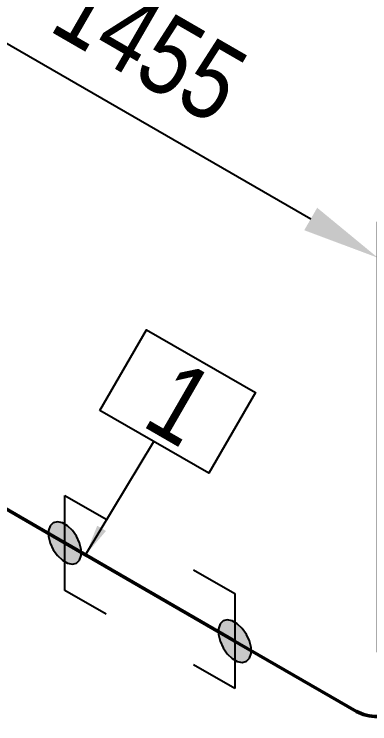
# Model space of a CAD drawing. Header units: millimetres. Extents: x 0 to 594, y 0 to 420.
# Drawn here: x 139.73 to 151.19, y 243.63 to 266.47 of the extents above; entities that cross this region are included whole.
import ezdxf
from ezdxf import colors
from ezdxf.entities.mleader import LeaderData, LeaderLine
from ezdxf.enums import TextEntityAlignment as Align
from ezdxf.math import Vec2, Vec3

# ---------------------------------------------------------------- set-up
doc = ezdxf.new("R2010")
doc.units = ezdxf.units.MM
doc.header["$LTSCALE"] = 0.25
for name, color, linetype in [('용접', 1, 'Continuous'), ('주석', 7, 'Continuous'), ('치수', 1, 'Continuous')]:
    doc.layers.add(name, color=color, linetype=linetype)
doc.layers.add('파이프 작은 보어', color=30, linetype='Continuous', lineweight=50)
doc.styles.add('AdskIsoAnnotation', font='arial.ttf', dxfattribs={"width": 0.8, "height": 1})
doc.styles.add('AdskIsoMetric', font='arial.ttf', dxfattribs={"width": 0.8, "height": 2.5})
doc.styles.add('AdskIsoMetric-30', font='arial.ttf', dxfattribs={"width": 0.8, "height": 2.5})
doc.styles.get("Standard").update_dxf_attribs({"font": 'arial.ttf'})
doc.dimstyles.new('AdskIsoMetric', dxfattribs={"dimtxt": 2.5, "dimasz": 2.5, "dimexe": 1, "dimexo": 2, "dimgap": 0.8, "dimtad": 1, "dimdec": 0, "dimrnd": 1, "dimzin": 0, "dimdsep": 46, "dimtxsty": 'AdskIsoMetric', "dimcen": 0, "dimclrt": 7, "dimadec": 0, "dimazin": 0, "dimtfac": 1, "dimtdec": 0, "dimtmove": 1, "dimatfit": 3, "dimfxl": 0, "dimfrac": 2, "dimtolj": 1, "dimtzin": 0, "dimarcsym": 0})

# ---------------------------------------------------------------- blocks, each defined once
blk = doc.blocks.new('*D77')
at = {"layer": 'Defpoints', "color": 0}
for p in [(151.4501002105431, 258.6252047285918), (136.7554264673876, 252.1091785681311), (151.4501002160446, 243.6252047285919)]:
    blk.add_point(p, dxfattribs=at)
at = {"layer": '치수', "color": 0, "lineweight": -2}
for p, q in [((136.7554264665406, 254.418579645045), (136.7554264614626, 268.2638791065878)), ((138.9204899716599, 265.8591785686725), (149.2850367007693, 259.8752047280501)), ((151.4501002151976, 245.9346058055058), (151.4501002101196, 259.7799052670488))]:
    blk.add_line(p, q, dxfattribs=at)
at = {"layer": '치수', "color": 0}
for points in [[(139.128823304903, 266.2200224869682), (138.7121566384169, 265.4983346503769), (136.7554264618861, 267.1091785681309)], [(149.4933700340124, 260.2360486463458), (149.0767033675262, 259.5143608097545), (151.4501002105431, 258.6252047285918)]]:
    blk.add_solid(points, dxfattribs=at)
at = {"layer": '치수', "color": 7, "insert": (144.1027633352548, 265.4840889164382), "char_height": 2.5, "attachment_point": 5, "rotation": 330.0000000143343, "style": 'AdskIsoMetric-30'}
blk.add_mtext('\\A1;1455', dxfattribs=at)
blk = doc.blocks.new('엘보우-13-Iso2DSkew90')
at = {"color": 0, "linetype": 'ByBlock', "lineweight": -2, "extrusion": (2.795906281161222e-10, -0.8164965809238125, -0.5773502691951603)}
for p, q in [((-5.303300858899107, -3.061862179718988), (-0.6910932220555142, -0.3990028579504679)), ((0.6910932220513955, -0.3990028576373138), (5.303300858867492, -3.061862177315914))]:
    blk.add_line(p, q, dxfattribs=at)
at = {"linetype": 'ByBlock', "extrusion": (1.074479913944658e-16, 3.679311459257763e-26, -1)}
blk.add_ellipse((-4.11867762117879e-12, -0.7980057155830258), major_axis=(-0.9773534074892043, -3.34672396872886e-10), ratio=0.5773502691951603, start_param=0.7853981635951486, end_param=2.356194490396004, dxfattribs=at)
blk = doc.blocks.new('엘보우-14-Iso2DSkew90')
at = {"color": 0, "linetype": 'ByBlock', "lineweight": -2, "extrusion": (0, 0.816496580927726, 0.5773502691896257)}
for p, q in [((-5.303300859405268, 3.06186217700244), (-0.6910932217713002, 0.399002856364322)), ((0.6910932216374057, 0.3990028577817867), (5.303300858377783, 3.06186217893582))]:
    blk.add_line(p, q, dxfattribs=at)
at = {"linetype": 'ByBlock'}
blk.add_ellipse((-1.338942845485747e-10, 0.7980057150179372), major_axis=(-0.9773534069970158, -5.831149930362714e-14), ratio=0.5773502691896257, start_param=0.7853981634927174, end_param=2.356194490290473, dxfattribs=at)
blk = doc.blocks.new('SocketWeld-2-IsoRight')
blk.add_hatch(color=256).paths.add_polyline_path([(0.005530793552061859, -0.04351541280202063), (0.005745491398917847, -0.04355881726115246), (0.00596018924577383, -0.04360222172028429), (0.006174887092629817, -0.04364562617941611), (0.006389584939485802, -0.04368903063854794), (0.00660428278634179, -0.04373243509767978), (0.006818980633197771, -0.04377583955681161), (0.007033678480053755, -0.04381924401594343), (0.007248376326909743, -0.04386264847507525), (0.007463074173765729, -0.04390605293420709), (0.007677772020621716, -0.04394945739333891), (0.007892469867477702, -0.04399286185247075), (0.008107167714333686, -0.04403626631160257), (0.008321865561189672, -0.0440796707707344), (0.008536563408045655, -0.04412307522986623), (0.008751261254901643, -0.04416647968899806), (0.008965959101757627, -0.04420988414812989), (0.009180656948613617, -0.04425328860726171), (0.0093953547954696, -0.04429669306639354), (0.009610052642325584, -0.04434009752552537), (0.009824750489181572, -0.0443835019846572), (0.01003944833603756, -0.04442690644378903), (0.01025414618289354, -0.04447031090292086), (0.01046884402974953, -0.04451371536205269), (0.01068354187660552, -0.04455711982118452), (0.0108982397234615, -0.04460052428031634), (0.01111293757031749, -0.04464392873944817), (0.01132763541717347, -0.04468733319858), (0.01154233326402946, -0.04473073765771183), (0.01175703111088544, -0.04477414211684366), (0.01197172895774143, -0.04481754657597549), (0.01218642680459742, -0.04486095103510732), (0.0124011246514534, -0.04490435549423915), (0.01261582249830939, -0.04494775995337097), (0.01283052034516537, -0.0449911644125028), (0.01304521819202136, -0.04503456887163462), (0.01325991603887734, -0.04507797333076646), (0.01347461388573333, -0.04512137778989828), (0.01368931173258932, -0.04516478224903011), (0.0139040095794453, -0.04520818670816194), (0.01411870742630129, -0.04525159116729377), (0.01433340527315727, -0.0452949956264256), (0.01454810312001326, -0.04533840008555742), (0.01476280096686924, -0.04538180454468926), (0.01497749881372523, -0.04542520900382109), (0.01519219666058122, -0.04546861346295292), (0.0154068945074372, -0.04551201792208474), (0.01562159235429319, -0.04555542238121657), (0.01583629020114917, -0.0455988268403484), (0.01605098804800516, -0.04564223129948023), (0.01605098804800515, -0.04564223129948022), (0.01623362094498463, -0.04559445658294434), (0.01641625384196412, -0.04554668186640846), (0.01659888673894361, -0.04549890714987258), (0.01678151963592309, -0.04545113243333669), (0.01696415253290259, -0.0454033577168008), (0.01714678542988207, -0.04535558300026492), (0.01732941832686155, -0.04530780828372904), (0.01751205122384104, -0.04526003356719316), (0.01769468412082053, -0.04521225885065727), (0.01787731701780002, -0.04516448413412139), (0.0180599499147795, -0.0451167094175855), (0.01824258281175899, -0.04506893470104963), (0.01842521570873848, -0.04502115998451374), (0.01860784860571796, -0.04497338526797785), (0.01879048150269745, -0.04492561055144197), (0.01897311439967694, -0.04487783583490609), (0.01915574729665642, -0.04483006111837021), (0.01933838019363591, -0.04478228640183432), (0.0195210130906154, -0.04473451168529844), (0.01970364598759488, -0.04468673696876255), (0.01988627888457437, -0.04463896225222667), (0.02006891178155386, -0.04459118753569079), (0.02025154467853335, -0.04454341281915491), (0.02043417757551283, -0.04449563810261903), (0.02061681047249232, -0.04444786338608314), (0.0207994433694718, -0.04440008866954726), (0.02098207626645129, -0.04435231395301137), (0.02116470916343078, -0.0443045392364755), (0.02134734206041027, -0.04425676451993961), (0.02152997495738975, -0.04420898980340372), (0.02171260785436924, -0.04416121508686784), (0.02189524075134873, -0.04411344037033195), (0.02207787364832822, -0.04406566565379607), (0.0222605065453077, -0.04401789093726019), (0.02244313944228719, -0.0439701162207243), (0.02262577233926667, -0.04392234150418842), (0.02280840523624616, -0.04387456678765254), (0.02299103813322565, -0.04382679207111665), (0.02317367103020513, -0.04377901735458077), (0.02335630392718462, -0.04373124263804488), (0.02353893682416411, -0.043683467921509), (0.0237215697211436, -0.04363569320497312), (0.02390420261812308, -0.04358791848843723), (0.02408683551510257, -0.04354014377190135), (0.02426946841208205, -0.04349236905536547), (0.02445210130906154, -0.04344459433882959), (0.02463473420604103, -0.0433968196222937), (0.02481736710302052, -0.04334904490575781), (0.025, -0.04330127018922193), (0.025, -0.04330127018922194), (0.02513269056666842, -0.0431669928191389), (0.02526538113333683, -0.04303271544905586), (0.02539807170000525, -0.04289843807897282), (0.02553076226667367, -0.04276416070888978), (0.02566345283334209, -0.04262988333880674), (0.02579614340001051, -0.0424956059687237), (0.02592883396667893, -0.04236132859864065), (0.02606152453334735, -0.04222705122855762), (0.02619421510001577, -0.04209277385847458), (0.02632690566668418, -0.04195849648839154), (0.02645959623335261, -0.0418242191183085), (0.02659228680002102, -0.04168994174822546), (0.02672497736668945, -0.04155566437814243), (0.02685766793335786, -0.04142138700805938), (0.02699035850002628, -0.04128710963797634), (0.0271230490666947, -0.0411528322678933), (0.02725573963336312, -0.04101855489781026), (0.02738843020003153, -0.04088427752772722), (0.02752112076669996, -0.04075000015764418), (0.02765381133336837, -0.04061572278756114), (0.0277865019000368, -0.0404814454174781), (0.02791919246670522, -0.04034716804739506), (0.02805188303337363, -0.04021289067731202), (0.02818457360004205, -0.04007861330722898), (0.02831726416671047, -0.03994433593714594), (0.02844995473337888, -0.03981005856706289), (0.02858264530004731, -0.03967578119697986), (0.02871533586671573, -0.03954150382689682), (0.02884802643338415, -0.03940722645681378), (0.02898071700005257, -0.03927294908673074), (0.02911340756672098, -0.0391386717166477), (0.02924609813338941, -0.03900439434656466), (0.02937878870005782, -0.03887011697648161), (0.02951147926672625, -0.03873583960639858), (0.02964416983339466, -0.03860156223631554), (0.02977686040006308, -0.0384672848662325), (0.0299095509667315, -0.03833300749614946), (0.03004224153339992, -0.03819873012606642), (0.03017493210006834, -0.03806445275598338), (0.03030762266673676, -0.03793017538590034), (0.03044031323340518, -0.03779589801581729), (0.03057300380007359, -0.03766162064573426), (0.03070569436674201, -0.03752734327565121), (0.03083838493341043, -0.03739306590556817), (0.03097107550007885, -0.03725878853548514), (0.03110376606674727, -0.0371245111654021), (0.03123645663341569, -0.03699023379531906), (0.03136914720008411, -0.03685595642523602), (0.03150183776675253, -0.03672167905515298), (0.03150183776675253, -0.03672167905515298), (0.03157159732593483, -0.03651404303607196), (0.03164135688511713, -0.03630640701699095), (0.03171111644429945, -0.03609877099790993), (0.03178087600348175, -0.03589113497882891), (0.03185063556266406, -0.03568349895974789), (0.03192039512184636, -0.03547586294066687), (0.03199015468102867, -0.03526822692158586), (0.03205991424021097, -0.03506059090250483), (0.03212967379939328, -0.03485295488342381), (0.03219943335857559, -0.0346453188643428), (0.0322691929177579, -0.03443768284526178), (0.0323389524769402, -0.03423004682618076), (0.0324087120361225, -0.03402241080709974), (0.03247847159530481, -0.03381477478801872), (0.03254823115448712, -0.0336071387689377), (0.03261799071366942, -0.03339950274985668), (0.03268775027285173, -0.03319186673077566), (0.03275750983203404, -0.03298423071169465), (0.03282726939121634, -0.03277659469261363), (0.03289702895039864, -0.03256895867353261), (0.03296678850958095, -0.03236132265445159), (0.03303654806876326, -0.03215368663537057), (0.03310630762794557, -0.03194605061628955), (0.03317606718712787, -0.03173841459720853), (0.03324582674631017, -0.03153077857812751), (0.03331558630549249, -0.03132314255904649), (0.03338534586467479, -0.03111550653996548), (0.03345510542385709, -0.03090787052088445), (0.0335248649830394, -0.03070023450180344), (0.03359462454222171, -0.03049259848272242), (0.03366438410140402, -0.0302849624636414), (0.03373414366058632, -0.03007732644456038), (0.03380390321976863, -0.02986969042547936), (0.03387366277895093, -0.02966205440639834), (0.03394342233813324, -0.02945441838731732), (0.03401318189731554, -0.0292467823682363), (0.03408294145649785, -0.02903914634915529), (0.03415270101568016, -0.02883151033007427), (0.03422246057486246, -0.02862387431099325), (0.03429222013404477, -0.02841623829191223), (0.03436197969322707, -0.02820860227283121), (0.03443173925240938, -0.02800096625375019), (0.03450149881159169, -0.02779333023466917), (0.03457125837077399, -0.02758569421558815), (0.0346410179299563, -0.02737805819650713), (0.0347107774891386, -0.02717042217742612), (0.03478053704832091, -0.0269627861583451), (0.03485029660750322, -0.02675515013926407), (0.03492005616668552, -0.02654751412018306), (0.03492005616668552, -0.02654751412018306), (0.03492005616668552, -0.02628684431233693), (0.03492005616668552, -0.02602617450449079), (0.03492005616668552, -0.02576550469664466), (0.03492005616668552, -0.02550483488879852), (0.03492005616668552, -0.02524416508095239), (0.03492005616668552, -0.02498349527310625), (0.03492005616668552, -0.02472282546526012), (0.03492005616668552, -0.02446215565741398), (0.03492005616668552, -0.02420148584956784), (0.03492005616668552, -0.02394081604172171), (0.03492005616668552, -0.02368014623387557), (0.03492005616668552, -0.02341947642602944), (0.03492005616668552, -0.02315880661818331), (0.03492005616668552, -0.02289813681033717), (0.03492005616668552, -0.02263746700249103), (0.03492005616668552, -0.02237679719464489), (0.03492005616668552, -0.02211612738679876), (0.03492005616668552, -0.02185545757895262), (0.03492005616668552, -0.02159478777110649), (0.03492005616668552, -0.02133411796326036), (0.03492005616668552, -0.02107344815541422), (0.03492005616668552, -0.02081277834756808), (0.03492005616668552, -0.02055210853972194), (0.03492005616668552, -0.02029143873187581), (0.03492005616668552, -0.02003076892402968), (0.03492005616668552, -0.01977009911618354), (0.03492005616668552, -0.01950942930833741), (0.03492005616668552, -0.01924875950049127), (0.03492005616668552, -0.01898808969264513), (0.03492005616668552, -0.01872741988479899), (0.03492005616668552, -0.01846675007695286), (0.03492005616668552, -0.01820608026910672), (0.03492005616668552, -0.01794541046126059), (0.03492005616668552, -0.01768474065341445), (0.03492005616668552, -0.01742407084556832), (0.03492005616668552, -0.01716340103772218), (0.03492005616668552, -0.01690273122987604), (0.03492005616668552, -0.01664206142202991), (0.03492005616668552, -0.01638139161418378), (0.03492005616668552, -0.01612072180633764), (0.03492005616668552, -0.0158600519984915), (0.03492005616668552, -0.01559938219064537), (0.03492005616668552, -0.01533871238279923), (0.03492005616668552, -0.01507804257495309), (0.03492005616668552, -0.01481737276710696), (0.03492005616668552, -0.01455670295926082), (0.03492005616668552, -0.01429603315141469), (0.03492005616668552, -0.01403536334356855), (0.03492005616668552, -0.01377469353572242), (0.03492005616668552, -0.01377469353572242), (0.03485029660750322, -0.0134865061160965), (0.03478053704832091, -0.01319831869647057), (0.0347107774891386, -0.01291013127684464), (0.0346410179299563, -0.01262194385721872), (0.03457125837077399, -0.01233375643759279), (0.03450149881159169, -0.01204556901796687), (0.03443173925240937, -0.01175738159834093), (0.03436197969322707, -0.01146919417871501), (0.03429222013404477, -0.01118100675908908), (0.03422246057486246, -0.01089281933946316), (0.03415270101568016, -0.01060463191983723), (0.03408294145649785, -0.0103164445002113), (0.03401318189731554, -0.01002825708058538), (0.03394342233813324, -0.009740069660959451), (0.03387366277895093, -0.009451882241333524), (0.03380390321976862, -0.009163694821707596), (0.03373414366058632, -0.008875507402081671), (0.03366438410140402, -0.008587319982455745), (0.03359462454222171, -0.008299132562829818), (0.0335248649830394, -0.008010945143203892), (0.03345510542385709, -0.007722757723577962), (0.03338534586467479, -0.007434570303952035), (0.03331558630549249, -0.00714638288432611), (0.03324582674631018, -0.006858195464700183), (0.03317606718712787, -0.006570008045074256), (0.03310630762794557, -0.006281820625448328), (0.03303654806876326, -0.0059936332058224), (0.03296678850958096, -0.005705445786196476), (0.03289702895039865, -0.005417258366570546), (0.03282726939121634, -0.005129070946944619), (0.03275750983203404, -0.004840883527318695), (0.03268775027285173, -0.004552696107692765), (0.03261799071366943, -0.004264508688066842), (0.03254823115448711, -0.00397632126844091), (0.03247847159530481, -0.003688133848814985), (0.03240871203612251, -0.003399946429189058), (0.0323389524769402, -0.00311175900956313), (0.03226919291775789, -0.002823571589937205), (0.03219943335857559, -0.002535384170311275), (0.03212967379939329, -0.002247196750685352), (0.03205991424021098, -0.001959009331059423), (0.03199015468102867, -0.001670821911433495), (0.03192039512184637, -0.001382634491807569), (0.03185063556266406, -0.001094447072181644), (0.03178087600348176, -0.0008062596525557162), (0.03171111644429944, -0.0005180722329297869), (0.03164135688511714, -0.0002298848133038615), (0.03157159732593484, 5.830260632206492e-05), (0.03150183776675253, 0.0003464900259479903), (0.03150183776675253, 0.0003464900259479811), (0.03136914720008412, 0.0006339852648008894), (0.03123645663341569, 0.0009214805036538047), (0.03110376606674728, 0.001208975742506715), (0.03097107550007886, 0.001496470981359625), (0.03083838493341044, 0.001783966220212538), (0.03070569436674202, 0.002071461459065449), (0.0305730038000736, 0.002358956697918357), (0.03044031323340518, 0.002646451936771273), (0.03030762266673676, 0.002933947175624184), (0.03017493210006834, 0.003221442414477093), (0.03004224153339992, 0.003508937653330008), (0.02990955096673151, 0.003796432892182916), (0.02977686040006309, 0.004083928131035827), (0.02964416983339467, 0.00437142336988874), (0.02951147926672625, 0.004658918608741651), (0.02937878870005783, 0.004946413847594562), (0.02924609813338941, 0.005233909086447475), (0.02911340756672099, 0.005521404325300384), (0.02898071700005257, 0.005808899564153299), (0.02884802643338415, 0.006096394803006208), (0.02871533586671574, 0.006383890041859122), (0.02858264530004731, 0.006671385280712034), (0.0284499547333789, 0.006958880519564943), (0.02831726416671048, 0.007246375758417855), (0.02818457360004206, 0.007533870997270768), (0.02805188303337364, 0.00782136623612368), (0.02791919246670522, 0.008108861474976591), (0.0277865019000368, 0.008396356713829505), (0.02765381133336838, 0.008683851952682413), (0.02752112076669996, 0.008971347191535325), (0.02738843020003155, 0.009258842430388237), (0.02725573963336312, 0.00954633766924115), (0.02712304906669471, 0.009833832908094059), (0.02699035850002629, 0.01012132814694697), (0.02685766793335786, 0.01040882338579989), (0.02672497736668945, 0.01069631862465279), (0.02659228680002104, 0.01098381386350571), (0.02645959623335261, 0.01127130910235862), (0.02632690566668419, 0.01155880434121153), (0.02619421510001578, 0.01184629958006444), (0.02606152453334735, 0.01213379481891735), (0.02592883396667894, 0.01242129005777027), (0.02579614340001051, 0.01270878529662318), (0.0256634528333421, 0.01299628053547609), (0.02553076226667368, 0.013283775774329), (0.02539807170000526, 0.01357127101318192), (0.02526538113333684, 0.01385876625203482), (0.02513269056666842, 0.01414626149088774), (0.025, 0.01443375672974064), (0.02500000000000001, 0.01443375672974063), (0.02481736710302052, 0.01469241775074449), (0.02463473420604104, 0.01495107877174835), (0.02445210130906155, 0.01520973979275221), (0.02426946841208206, 0.01546840081375607), (0.02408683551510258, 0.01572706183475993), (0.02390420261812309, 0.01598572285576379), (0.02372156972114361, 0.01624438387676764), (0.02353893682416412, 0.0165030448977715), (0.02335630392718463, 0.01676170591877536), (0.02317367103020515, 0.01702036693977922), (0.02299103813322566, 0.01727902796078308), (0.02280840523624617, 0.01753768898178694), (0.02262577233926669, 0.0177963500027908), (0.0224431394422872, 0.01805501102379466), (0.02226050654530771, 0.01831367204479852), (0.02207787364832823, 0.01857233306580238), (0.02189524075134874, 0.01883099408680624), (0.02171260785436925, 0.01908965510781009), (0.02152997495738977, 0.01934831612881396), (0.02134734206041028, 0.01960697714981782), (0.02116470916343079, 0.01986563817082167), (0.0209820762664513, 0.02012429919182553), (0.02079944336947182, 0.02038296021282939), (0.02061681047249233, 0.02064162123383326), (0.02043417757551284, 0.02090028225483711), (0.02025154467853336, 0.02115894327584097), (0.02006891178155387, 0.02141760429684483), (0.01988627888457439, 0.02167626531784869), (0.0197036459875949, 0.02193492633885255), (0.01952101309061541, 0.02219358735985641), (0.01933838019363592, 0.02245224838086026), (0.01915574729665644, 0.02271090940186413), (0.01897311439967695, 0.02296957042286799), (0.01879048150269746, 0.02322823144387185), (0.01860784860571798, 0.0234868924648757), (0.01842521570873849, 0.02374555348587956), (0.018242582811759, 0.02400421450688343), (0.01805994991477952, 0.02426287552788728), (0.01787731701780003, 0.02452153654889115), (0.01769468412082054, 0.024780197569895), (0.01751205122384106, 0.02503885859089886), (0.01732941832686157, 0.02529751961190272), (0.01714678542988208, 0.02555618063290658), (0.0169641525329026, 0.02581484165391044), (0.01678151963592311, 0.0260735026749143), (0.01659888673894362, 0.02633216369591816), (0.01641625384196414, 0.02659082471692201), (0.01623362094498465, 0.02684948573792588), (0.01605098804800516, 0.02710814675892973), (0.01605098804800517, 0.02710814675892973), (0.01583629020114918, 0.02731265401915137), (0.0156215923542932, 0.02751716127937302), (0.01540689450743721, 0.02772166853959467), (0.01519219666058122, 0.02792617579981631), (0.01497749881372524, 0.02813068306003795), (0.01476280096686925, 0.02833519032025959), (0.01454810312001327, 0.02853969758048124), (0.01433340527315728, 0.02874420484070288), (0.0141187074263013, 0.02894871210092453), (0.01390400957944531, 0.02915321936114617), (0.01368931173258933, 0.02935772662136781), (0.01347461388573334, 0.02956223388158946), (0.01325991603887735, 0.0297667411418111), (0.01304521819202136, 0.02997124840203275), (0.01283052034516538, 0.03017575566225439), (0.01261582249830939, 0.03038026292247604), (0.01240112465145341, 0.03058477018269768), (0.01218642680459742, 0.03078927744291933), (0.01197172895774144, 0.03099378470314097), (0.01175703111088545, 0.03119829196336262), (0.01154233326402947, 0.03140279922358426), (0.01132763541717348, 0.0316073064838059), (0.01111293757031749, 0.03181181374402755), (0.01089823972346151, 0.0320163210042492), (0.01068354187660552, 0.03222082826447084), (0.01046884402974954, 0.03242533552469248), (0.01025414618289355, 0.03262984278491413), (0.01003944833603757, 0.03283435004513578), (0.009824750489181579, 0.03303885730535742), (0.009610052642325593, 0.03324336456557906), (0.009395354795469605, 0.0334478718258007), (0.00918065694861362, 0.03365237908602235), (0.008965959101757636, 0.03385688634624399), (0.008751261254901648, 0.03406139360646564), (0.008536563408045664, 0.03426590086668728), (0.00832186556118968, 0.03447040812690893), (0.008107167714333691, 0.03467491538713058), (0.007892469867477705, 0.03487942264735222), (0.007677772020621721, 0.03508392990757386), (0.007463074173765735, 0.03528843716779551), (0.00724837632690975, 0.03549294442801715), (0.007033678480053763, 0.0356974516882388), (0.006818980633197777, 0.03590195894846044), (0.006604282786341792, 0.03610646620868208), (0.006389584939485804, 0.03631097346890373), (0.006174887092629818, 0.03651548072912537), (0.005960189245773834, 0.03671998798934702), (0.005745491398917848, 0.03692449524956866), (0.005530793552061861, 0.03712900250979031), (0.005530793552061868, 0.0371290025097903), (0.005305046876467507, 0.03725933741371337), (0.005079300200873145, 0.03738967231763643), (0.004853553525278782, 0.0375200072215595), (0.004627806849684422, 0.03765034212548257), (0.004402060174090059, 0.03778067702940564), (0.004176313498495699, 0.0379110119333287), (0.003950566822901338, 0.03804134683725177), (0.003724820147306976, 0.03817168174117484), (0.003499073471712614, 0.03830201664509791), (0.003273326796118253, 0.03843235154902097), (0.003047580120523892, 0.03856268645294404), (0.00282183344492953, 0.03869302135686711), (0.002596086769335168, 0.03882335626079018), (0.002370340093740807, 0.03895369116471325), (0.002144593418146445, 0.03908402606863632), (0.001918846742552084, 0.03921436097255938), (0.001693100066957722, 0.03934469587648246), (0.001467353391363359, 0.03947503078040551), (0.001241606715768997, 0.03960536568432858), (0.001015860040174637, 0.03973570058825165), (0.000790113364580276, 0.03986603549217473), (0.0005643666889859136, 0.03999637039609779), (0.0003386200133915513, 0.04012670530002086), (0.000112873337797189, 0.04025704020394393), (-0.0001128733377971751, 0.040387375107867), (-0.0003386200133915322, 0.04051771001179007), (-0.0005643666889858963, 0.04064804491571314), (-0.0007901133645802569, 0.0407783798196362), (-0.001015860040174619, 0.04090871472355927), (-0.001241606715768983, 0.04103904962748234), (-0.001467353391363344, 0.04116938453140541), (-0.001693100066957704, 0.04129971943532848), (-0.001918846742552065, 0.04143005433925154), (-0.002144593418146429, 0.04156038924317461), (-0.00237034009374079, 0.04169072414709768), (-0.002596086769335152, 0.04182105905102074), (-0.002821833444929513, 0.04195139395494382), (-0.003047580120523875, 0.04208172885886688), (-0.003273326796118237, 0.04221206376278995), (-0.003499073471712598, 0.04234239866671302), (-0.003724820147306962, 0.04247273357063609), (-0.003950566822901323, 0.04260306847455915), (-0.004176313498495683, 0.04273340337848222), (-0.004402060174090046, 0.04286373828240529), (-0.004627806849684408, 0.04299407318632836), (-0.00485355352527877, 0.04312440809025143), (-0.005079300200873131, 0.04325474299417449), (-0.005305046876467491, 0.04338507789809756), (-0.005530793552061855, 0.04351541280202063), (-0.005530793552061848, 0.04351541280202062), (-0.005745491398917833, 0.04355881726115245), (-0.005960189245773819, 0.04360222172028428), (-0.006174887092629804, 0.04364562617941611), (-0.006389584939485791, 0.04368903063854794), (-0.006604282786341776, 0.04373243509767977), (-0.00681898063319776, 0.04377583955681159), (-0.007033678480053747, 0.04381924401594342), (-0.007248376326909733, 0.04386264847507525), (-0.007463074173765719, 0.04390605293420707), (-0.007677772020621705, 0.04394945739333891), (-0.00789246986747769, 0.04399286185247074), (-0.008107167714333677, 0.04403626631160257), (-0.00832186556118966, 0.04407967077073439), (-0.008536563408045648, 0.04412307522986622), (-0.00875126125490163, 0.04416647968899805), (-0.008965959101757619, 0.04420988414812988), (-0.009180656948613605, 0.04425328860726171), (-0.009395354795469593, 0.04429669306639353), (-0.009610052642325576, 0.04434009752552537), (-0.009824750489181562, 0.04438350198465719), (-0.01003944833603755, 0.04442690644378902), (-0.01025414618289353, 0.04447031090292085), (-0.01046884402974952, 0.04451371536205268), (-0.0106835418766055, 0.04455711982118452), (-0.01089823972346149, 0.04460052428031634), (-0.01111293757031748, 0.04464392873944817), (-0.01132763541717346, 0.04468733319858), (-0.01154233326402945, 0.04473073765771182), (-0.01175703111088543, 0.04477414211684365), (-0.01197172895774142, 0.04481754657597548), (-0.01218642680459741, 0.04486095103510731), (-0.01240112465145339, 0.04490435549423914), (-0.01261582249830938, 0.04494775995337097), (-0.01283052034516536, 0.04499116441250279), (-0.01304521819202135, 0.04503456887163462), (-0.01325991603887734, 0.04507797333076645), (-0.01347461388573332, 0.04512137778989828), (-0.01368931173258931, 0.0451647822490301), (-0.0139040095794453, 0.04520818670816194), (-0.01411870742630128, 0.04525159116729377), (-0.01433340527315727, 0.0452949956264256), (-0.01454810312001325, 0.04533840008555742), (-0.01476280096686924, 0.04538180454468926), (-0.01497749881372522, 0.04542520900382108), (-0.01519219666058121, 0.0454686134629529), (-0.0154068945074372, 0.04551201792208474), (-0.01562159235429318, 0.04555542238121656), (-0.01583629020114917, 0.0455988268403484), (-0.01605098804800516, 0.04564223129948022), (-0.01605098804800514, 0.04564223129948022), (-0.01623362094498463, 0.04559445658294434), (-0.01641625384196412, 0.04554668186640846), (-0.0165988867389436, 0.04549890714987257), (-0.01678151963592309, 0.04545113243333669), (-0.01696415253290258, 0.0454033577168008), (-0.01714678542988207, 0.04535558300026492), (-0.01732941832686155, 0.04530780828372904), (-0.01751205122384104, 0.04526003356719315), (-0.01769468412082053, 0.04521225885065727), (-0.01787731701780001, 0.04516448413412139), (-0.0180599499147795, 0.0451167094175855), (-0.01824258281175898, 0.04506893470104962), (-0.01842521570873847, 0.04502115998451374), (-0.01860784860571796, 0.04497338526797785), (-0.01879048150269744, 0.04492561055144197), (-0.01897311439967693, 0.04487783583490608), (-0.01915574729665642, 0.0448300611183702), (-0.0193383801936359, 0.04478228640183432), (-0.01952101309061539, 0.04473451168529843), (-0.01970364598759488, 0.04468673696876255), (-0.01988627888457436, 0.04463896225222667), (-0.02006891178155385, 0.04459118753569079), (-0.02025154467853334, 0.04454341281915491), (-0.02043417757551283, 0.04449563810261902), (-0.02061681047249232, 0.04444786338608313), (-0.0207994433694718, 0.04440008866954726), (-0.02098207626645129, 0.04435231395301137), (-0.02116470916343078, 0.04430453923647548), (-0.02134734206041026, 0.04425676451993961), (-0.02152997495738975, 0.04420898980340372), (-0.02171260785436923, 0.04416121508686784), (-0.02189524075134873, 0.04411344037033195), (-0.02207787364832821, 0.04406566565379606), (-0.0222605065453077, 0.04401789093726018), (-0.02244313944228718, 0.0439701162207243), (-0.02262577233926667, 0.04392234150418842), (-0.02280840523624616, 0.04387456678765253), (-0.02299103813322564, 0.04382679207111665), (-0.02317367103020513, 0.04377901735458077), (-0.02335630392718461, 0.04373124263804488), (-0.0235389368241641, 0.043683467921509), (-0.02372156972114359, 0.04363569320497312), (-0.02390420261812308, 0.04358791848843723), (-0.02408683551510257, 0.04354014377190134), (-0.02426946841208205, 0.04349236905536547), (-0.02445210130906153, 0.04344459433882958), (-0.02463473420604103, 0.0433968196222937), (-0.02481736710302051, 0.04334904490575781), (-0.025, 0.04330127018922193), (-0.02499999999999999, 0.04330127018922194), (-0.02513269056666841, 0.0431669928191389), (-0.02526538113333683, 0.04303271544905586), (-0.02539807170000525, 0.04289843807897282), (-0.02553076226667366, 0.04276416070888978), (-0.02566345283334209, 0.04262988333880674), (-0.0257961434000105, 0.0424956059687237), (-0.02592883396667893, 0.04236132859864066), (-0.02606152453334734, 0.04222705122855762), (-0.02619421510001576, 0.04209277385847458), (-0.02632690566668418, 0.04195849648839154), (-0.0264595962333526, 0.0418242191183085), (-0.02659228680002102, 0.04168994174822546), (-0.02672497736668944, 0.04155566437814243), (-0.02685766793335786, 0.04142138700805938), (-0.02699035850002628, 0.04128710963797634), (-0.0271230490666947, 0.04115283226789331), (-0.02725573963336311, 0.04101855489781026), (-0.02738843020003153, 0.04088427752772722), (-0.02752112076669995, 0.04075000015764418), (-0.02765381133336837, 0.04061572278756114), (-0.02778650190003679, 0.0404814454174781), (-0.02791919246670521, 0.04034716804739506), (-0.02805188303337363, 0.04021289067731202), (-0.02818457360004205, 0.04007861330722898), (-0.02831726416671047, 0.03994433593714594), (-0.02844995473337888, 0.03981005856706291), (-0.0285826453000473, 0.03967578119697986), (-0.02871533586671573, 0.03954150382689682), (-0.02884802643338414, 0.03940722645681378), (-0.02898071700005257, 0.03927294908673074), (-0.02911340756672098, 0.0391386717166477), (-0.0292460981333894, 0.03900439434656466), (-0.02937878870005782, 0.03887011697648161), (-0.02951147926672624, 0.03873583960639858), (-0.02964416983339466, 0.03860156223631554), (-0.02977686040006308, 0.0384672848662325), (-0.0299095509667315, 0.03833300749614946), (-0.03004224153339992, 0.03819873012606642), (-0.03017493210006834, 0.03806445275598338), (-0.03030762266673676, 0.03793017538590034), (-0.03044031323340517, 0.0377958980158173), (-0.03057300380007359, 0.03766162064573426), (-0.03070569436674201, 0.03752734327565122), (-0.03083838493341043, 0.03739306590556818), (-0.03097107550007885, 0.03725878853548514), (-0.03110376606674727, 0.0371245111654021), (-0.03123645663341569, 0.03699023379531906), (-0.03136914720008411, 0.03685595642523602), (-0.03150183776675253, 0.03672167905515298), (-0.03150183776675253, 0.03672167905515299), (-0.03157159732593483, 0.03651404303607196), (-0.03164135688511713, 0.03630640701699095), (-0.03171111644429945, 0.03609877099790993), (-0.03178087600348176, 0.03589113497882891), (-0.03185063556266406, 0.0356834989597479), (-0.03192039512184636, 0.03547586294066687), (-0.03199015468102867, 0.03526822692158586), (-0.03205991424021098, 0.03506059090250484), (-0.03212967379939328, 0.03485295488342382), (-0.03219943335857559, 0.0346453188643428), (-0.03226919291775789, 0.03443768284526178), (-0.0323389524769402, 0.03423004682618076), (-0.03240871203612251, 0.03402241080709974), (-0.03247847159530481, 0.03381477478801873), (-0.03254823115448711, 0.03360713876893771), (-0.03261799071366942, 0.03339950274985669), (-0.03268775027285173, 0.03319186673077566), (-0.03275750983203403, 0.03298423071169465), (-0.03282726939121634, 0.03277659469261363), (-0.03289702895039864, 0.03256895867353261), (-0.03296678850958095, 0.03236132265445159), (-0.03303654806876326, 0.03215368663537058), (-0.03310630762794556, 0.03194605061628955), (-0.03317606718712787, 0.03173841459720854), (-0.03324582674631018, 0.03153077857812751), (-0.03331558630549248, 0.03132314255904649), (-0.03338534586467479, 0.03111550653996547), (-0.03345510542385709, 0.03090787052088446), (-0.0335248649830394, 0.03070023450180344), (-0.0335946245422217, 0.03049259848272242), (-0.03366438410140401, 0.0302849624636414), (-0.03373414366058632, 0.03007732644456038), (-0.03380390321976862, 0.02986969042547936), (-0.03387366277895093, 0.02966205440639834), (-0.03394342233813323, 0.02945441838731733), (-0.03401318189731554, 0.02924678236823631), (-0.03408294145649785, 0.02903914634915529), (-0.03415270101568015, 0.02883151033007427), (-0.03422246057486246, 0.02862387431099325), (-0.03429222013404477, 0.02841623829191223), (-0.03436197969322707, 0.02820860227283121), (-0.03443173925240938, 0.02800096625375019), (-0.03450149881159168, 0.02779333023466917), (-0.03457125837077399, 0.02758569421558816), (-0.0346410179299563, 0.02737805819650713), (-0.0347107774891386, 0.02717042217742612), (-0.0347805370483209, 0.0269627861583451), (-0.03485029660750321, 0.02675515013926408), (-0.03492005616668552, 0.02654751412018306), (-0.03492005616668552, 0.02654751412018306), (-0.03492005616668552, 0.02628684431233693), (-0.03492005616668551, 0.0260261745044908), (-0.03492005616668552, 0.02576550469664466), (-0.03492005616668552, 0.02550483488879852), (-0.03492005616668552, 0.02524416508095239), (-0.03492005616668552, 0.02498349527310625), (-0.03492005616668552, 0.02472282546526012), (-0.03492005616668551, 0.02446215565741398), (-0.03492005616668551, 0.02420148584956784), (-0.03492005616668552, 0.02394081604172171), (-0.03492005616668552, 0.02368014623387557), (-0.03492005616668552, 0.02341947642602944), (-0.03492005616668552, 0.0231588066181833), (-0.03492005616668552, 0.02289813681033717), (-0.03492005616668551, 0.02263746700249103), (-0.03492005616668552, 0.02237679719464489), (-0.03492005616668552, 0.02211612738679876), (-0.03492005616668552, 0.02185545757895262), (-0.03492005616668552, 0.02159478777110649), (-0.03492005616668552, 0.02133411796326036), (-0.03492005616668552, 0.02107344815541422), (-0.03492005616668552, 0.02081277834756808), (-0.03492005616668552, 0.02055210853972195), (-0.03492005616668552, 0.02029143873187581), (-0.03492005616668552, 0.02003076892402968), (-0.03492005616668552, 0.01977009911618354), (-0.03492005616668552, 0.01950942930833741), (-0.03492005616668552, 0.01924875950049127), (-0.03492005616668552, 0.01898808969264514), (-0.03492005616668552, 0.018727419884799), (-0.03492005616668552, 0.01846675007695286), (-0.03492005616668552, 0.01820608026910673), (-0.03492005616668552, 0.01794541046126059), (-0.03492005616668552, 0.01768474065341446), (-0.03492005616668552, 0.01742407084556832), (-0.03492005616668552, 0.01716340103772218), (-0.03492005616668552, 0.01690273122987605), (-0.03492005616668552, 0.01664206142202991), (-0.03492005616668552, 0.01638139161418378), (-0.03492005616668552, 0.01612072180633764), (-0.03492005616668552, 0.0158600519984915), (-0.03492005616668552, 0.01559938219064537), (-0.03492005616668552, 0.01533871238279923), (-0.03492005616668552, 0.0150780425749531), (-0.03492005616668552, 0.01481737276710696), (-0.03492005616668552, 0.01455670295926083), (-0.03492005616668552, 0.01429603315141469), (-0.03492005616668552, 0.01403536334356855), (-0.03492005616668552, 0.01377469353572242), (-0.03492005616668552, 0.01377469353572243), (-0.03485029660750322, 0.0134865061160965), (-0.03478053704832091, 0.01319831869647058), (-0.0347107774891386, 0.01291013127684465), (-0.0346410179299563, 0.01262194385721872), (-0.03457125837077399, 0.0123337564375928), (-0.03450149881159169, 0.01204556901796687), (-0.03443173925240937, 0.01175738159834094), (-0.03436197969322707, 0.01146919417871501), (-0.03429222013404477, 0.01118100675908909), (-0.03422246057486246, 0.01089281933946316), (-0.03415270101568016, 0.01060463191983724), (-0.03408294145649785, 0.01031644450021131), (-0.03401318189731554, 0.01002825708058538), (-0.03394342233813324, 0.009740069660959456), (-0.03387366277895093, 0.00945188224133353), (-0.03380390321976862, 0.009163694821707601), (-0.03373414366058632, 0.008875507402081675), (-0.03366438410140402, 0.008587319982455748), (-0.03359462454222171, 0.008299132562829822), (-0.0335248649830394, 0.008010945143203895), (-0.03345510542385709, 0.007722757723577966), (-0.03338534586467479, 0.00743457030395204), (-0.03331558630549249, 0.007146382884326116), (-0.03324582674631019, 0.006858195464700188), (-0.03317606718712787, 0.00657000804507426), (-0.03310630762794557, 0.006281820625448334), (-0.03303654806876326, 0.005993633205822407), (-0.03296678850958096, 0.005705445786196479), (-0.03289702895039865, 0.005417258366570551), (-0.03282726939121634, 0.005129070946944625), (-0.03275750983203404, 0.0048408835273187), (-0.03268775027285174, 0.004552696107692771), (-0.03261799071366943, 0.004264508688066847), (-0.03254823115448711, 0.003976321268440916), (-0.03247847159530481, 0.003688133848814991), (-0.03240871203612251, 0.003399946429189063), (-0.0323389524769402, 0.003111759009563137), (-0.0322691929177579, 0.00282357158993721), (-0.03219943335857559, 0.002535384170311282), (-0.03212967379939329, 0.002247196750685358), (-0.03205991424021098, 0.001959009331059428), (-0.03199015468102867, 0.0016708219114335), (-0.03192039512184636, 0.001382634491807574), (-0.03185063556266406, 0.001094447072181647), (-0.03178087600348176, 0.0008062596525557218), (-0.03171111644429945, 0.0005180722329297897), (-0.03164135688511714, 0.0002298848133038679), (-0.03157159732593484, -5.830260632206209e-05), (-0.03150183776675253, -0.000346490025947984), (-0.03150183776675253, -0.0003464900259479749), (-0.03136914720008412, -0.0006339852648008838), (-0.03123645663341569, -0.0009214805036538001), (-0.03110376606674727, -0.001208975742506708), (-0.03097107550007886, -0.001496470981359619), (-0.03083838493341044, -0.001783966220212535), (-0.03070569436674202, -0.002071461459065443), (-0.0305730038000736, -0.002358956697918352), (-0.03044031323340518, -0.002646451936771267), (-0.03030762266673676, -0.002933947175624178), (-0.03017493210006834, -0.003221442414477087), (-0.03004224153339993, -0.003508937653330002), (-0.02990955096673151, -0.00379643289218291), (-0.02977686040006309, -0.004083928131035821), (-0.02964416983339467, -0.004371423369888734), (-0.02951147926672625, -0.004658918608741644), (-0.02937878870005783, -0.004946413847594555), (-0.02924609813338941, -0.005233909086447469), (-0.02911340756672099, -0.005521404325300378), (-0.02898071700005258, -0.005808899564153291), (-0.02884802643338415, -0.006096394803006204), (-0.02871533586671574, -0.006383890041859116), (-0.02858264530004732, -0.006671385280712025), (-0.0284499547333789, -0.006958880519564936), (-0.02831726416671048, -0.00724637575841785), (-0.02818457360004206, -0.00753387099727076), (-0.02805188303337364, -0.007821366236123672), (-0.02791919246670523, -0.008108861474976583), (-0.02778650190003681, -0.008396356713829496), (-0.02765381133336839, -0.008683851952682408), (-0.02752112076669997, -0.008971347191535316), (-0.02738843020003155, -0.009258842430388228), (-0.02725573963336313, -0.009546337669241142), (-0.02712304906669471, -0.009833832908094052), (-0.02699035850002629, -0.01012132814694697), (-0.02685766793335787, -0.01040882338579988), (-0.02672497736668945, -0.01069631862465279), (-0.02659228680002104, -0.0109838138635057), (-0.02645959623335262, -0.01127130910235861), (-0.0263269056666842, -0.01155880434121152), (-0.02619421510001578, -0.01184629958006444), (-0.02606152453334736, -0.01213379481891735), (-0.02592883396667894, -0.01242129005777026), (-0.02579614340001052, -0.01270878529662317), (-0.0256634528333421, -0.01299628053547608), (-0.02553076226667368, -0.01328377577432899), (-0.02539807170000526, -0.0135712710131819), (-0.02526538113333684, -0.01385876625203481), (-0.02513269056666843, -0.01414626149088773), (-0.025, -0.01443375672974064), (-0.02500000000000002, -0.01443375672974062), (-0.02481736710302053, -0.01469241775074448), (-0.02463473420604104, -0.01495107877174834), (-0.02445210130906156, -0.0152097397927522), (-0.02426946841208207, -0.01546840081375606), (-0.02408683551510258, -0.01572706183475992), (-0.02390420261812309, -0.01598572285576378), (-0.02372156972114361, -0.01624438387676764), (-0.02353893682416412, -0.0165030448977715), (-0.02335630392718464, -0.01676170591877536), (-0.02317367103020515, -0.01702036693977921), (-0.02299103813322566, -0.01727902796078307), (-0.02280840523624618, -0.01753768898178693), (-0.02262577233926669, -0.01779635000279079), (-0.0224431394422872, -0.01805501102379465), (-0.02226050654530771, -0.01831367204479851), (-0.02207787364832823, -0.01857233306580237), (-0.02189524075134874, -0.01883099408680623), (-0.02171260785436926, -0.01908965510781008), (-0.02152997495738977, -0.01934831612881395), (-0.02134734206041028, -0.01960697714981781), (-0.02116470916343079, -0.01986563817082167), (-0.02098207626645131, -0.02012429919182553), (-0.02079944336947182, -0.02038296021282938), (-0.02061681047249233, -0.02064162123383325), (-0.02043417757551285, -0.0209002822548371), (-0.02025154467853336, -0.02115894327584097), (-0.02006891178155387, -0.02141760429684483), (-0.01988627888457439, -0.02167626531784868), (-0.0197036459875949, -0.02193492633885254), (-0.01952101309061541, -0.0221935873598564), (-0.01933838019363592, -0.02245224838086026), (-0.01915574729665644, -0.02271090940186412), (-0.01897311439967695, -0.02296957042286798), (-0.01879048150269746, -0.02322823144387184), (-0.01860784860571798, -0.0234868924648757), (-0.01842521570873849, -0.02374555348587955), (-0.018242582811759, -0.02400421450688342), (-0.01805994991477952, -0.02426287552788728), (-0.01787731701780003, -0.02452153654889113), (-0.01769468412082055, -0.024780197569895), (-0.01751205122384106, -0.02503885859089885), (-0.01732941832686157, -0.02529751961190271), (-0.01714678542988209, -0.02555618063290657), (-0.0169641525329026, -0.02581484165391043), (-0.01678151963592311, -0.02607350267491429), (-0.01659888673894363, -0.02633216369591815), (-0.01641625384196414, -0.02659082471692201), (-0.01623362094498465, -0.02684948573792587), (-0.01605098804800516, -0.02710814675892973), (-0.01605098804800517, -0.02710814675892972), (-0.01583629020114918, -0.02731265401915137), (-0.0156215923542932, -0.02751716127937301), (-0.01540689450743721, -0.02772166853959466), (-0.01519219666058123, -0.0279261757998163), (-0.01497749881372524, -0.02813068306003794), (-0.01476280096686926, -0.02833519032025959), (-0.01454810312001327, -0.02853969758048124), (-0.01433340527315729, -0.02874420484070288), (-0.0141187074263013, -0.02894871210092452), (-0.01390400957944531, -0.02915321936114616), (-0.01368931173258933, -0.02935772662136781), (-0.01347461388573334, -0.02956223388158945), (-0.01325991603887736, -0.0297667411418111), (-0.01304521819202137, -0.02997124840203275), (-0.01283052034516538, -0.03017575566225439), (-0.0126158224983094, -0.03038026292247603), (-0.01240112465145341, -0.03058477018269768), (-0.01218642680459743, -0.03078927744291932), (-0.01197172895774144, -0.03099378470314097), (-0.01175703111088546, -0.03119829196336261), (-0.01154233326402947, -0.03140279922358426), (-0.01132763541717348, -0.0316073064838059), (-0.0111129375703175, -0.03181181374402754), (-0.01089823972346151, -0.03201632100424919), (-0.01068354187660553, -0.03222082826447083), (-0.01046884402974954, -0.03242533552469248), (-0.01025414618289355, -0.03262984278491413), (-0.01003944833603757, -0.03283435004513577), (-0.00982475048918158, -0.03303885730535741), (-0.009610052642325596, -0.03324336456557905), (-0.009395354795469612, -0.0334478718258007), (-0.009180656948613624, -0.03365237908602235), (-0.008965959101757638, -0.03385688634624399), (-0.008751261254901653, -0.03406139360646564), (-0.008536563408045667, -0.03426590086668728), (-0.008321865561189683, -0.03447040812690892), (-0.008107167714333695, -0.03467491538713058), (-0.007892469867477709, -0.03487942264735222), (-0.007677772020621724, -0.03508392990757386), (-0.007463074173765738, -0.0352884371677955), (-0.007248376326909752, -0.03549294442801715), (-0.007033678480053766, -0.03569745168823879), (-0.00681898063319778, -0.03590195894846043), (-0.006604282786341795, -0.03610646620868209), (-0.006389584939485808, -0.03631097346890373), (-0.006174887092629822, -0.03651548072912537), (-0.005960189245773837, -0.03671998798934702), (-0.005745491398917851, -0.03692449524956866), (-0.005530793552061866, -0.0371290025097903), (-0.005530793552061873, -0.03712900250979029), (-0.005305046876467509, -0.03725933741371337), (-0.00507930020087315, -0.03738967231763643), (-0.004853553525278786, -0.0375200072215595), (-0.004627806849684425, -0.03765034212548257), (-0.004402060174090063, -0.03778067702940564), (-0.004176313498495701, -0.0379110119333287), (-0.003950566822901338, -0.03804134683725177), (-0.003724820147306978, -0.03817168174117484), (-0.003499073471712615, -0.03830201664509791), (-0.003273326796118253, -0.03843235154902097), (-0.003047580120523892, -0.03856268645294404), (-0.00282183344492953, -0.03869302135686711), (-0.002596086769335168, -0.03882335626079018), (-0.002370340093740807, -0.03895369116471325), (-0.002144593418146445, -0.03908402606863632), (-0.001918846742552082, -0.03921436097255938), (-0.00169310006695772, -0.03934469587648245), (-0.001467353391363358, -0.03947503078040551), (-0.001241606715768995, -0.03960536568432858), (-0.001015860040174633, -0.03973570058825166), (-0.0007901133645802708, -0.03986603549217473), (-0.0005643666889859084, -0.0399963703960978), (-0.0003386200133915461, -0.04012670530002087), (-0.0001128733377971855, -0.04025704020394393), (0.0001128733377971768, -0.040387375107867), (0.0003386200133915409, -0.04051771001179007), (0.0005643666889859015, -0.04064804491571314), (0.0007901133645802638, -0.0407783798196362), (0.001015860040174624, -0.04090871472355927), (0.001241606715768987, -0.04103904962748234), (0.001467353391363351, -0.04116938453140541), (0.001693100066957711, -0.04129971943532848), (0.001918846742552074, -0.04143005433925155), (0.002144593418146436, -0.04156038924317462), (0.002370340093740798, -0.04169072414709768), (0.002596086769335159, -0.04182105905102075), (0.002821833444929523, -0.04195139395494382), (0.003047580120523885, -0.04208172885886689), (0.003273326796118246, -0.04221206376278995), (0.00349907347171261, -0.04234239866671302), (0.003724820147306969, -0.04247273357063609), (0.003950566822901333, -0.04260306847455916), (0.004176313498495697, -0.04273340337848222), (0.004402060174090058, -0.0428637382824053), (0.00462780684968442, -0.04299407318632836), (0.004853553525278781, -0.04312440809025143), (0.005079300200873141, -0.0432547429941745), (0.005305046876467507, -0.04338507789809756)], flags=0)
at = {"color": 0, "linetype": 'ByBlock', "lineweight": -2, "extrusion": (-0.7071067811865476, -0.408248290463863, 0.5773502691896257)}
for p, q in [((-0.08838834764831843, 0.1530931089239486), (1.040834085586084e-17, 0.1020620726159658)), ((1.040834085586084e-17, 0.1020620726159658), (-2.775557561562891e-17, -0.1020620726159657)), ((-0.03150183776675253, 0.03672167905515299), (-0.03492005616668552, 0.02654751412018306)), ((-0.02499999999999999, 0.04330127018922194), (-0.03150183776675253, 0.03672167905515299)), ((-0.01605098804800514, 0.04564223129948022), (-0.02499999999999999, 0.04330127018922194)), ((-0.005530793552061848, 0.04351541280202062), (-0.01605098804800514, 0.04564223129948022)), ((0.005530793552061868, 0.0371290025097903), (-0.005530793552061848, 0.04351541280202062)), ((0.01605098804800517, 0.02710814675892973), (0.005530793552061868, 0.0371290025097903)), ((-0.03492005616668552, 0.02654751412018306), (-0.03492005616668552, 0.01377469353572243)), ((0.02500000000000001, 0.01443375672974063), (0.01605098804800517, 0.02710814675892973)), ((-0.03492005616668552, 0.01377469353572243), (-0.03150183776675253, -0.0003464900259479749)), ((0.03150183776675253, 0.0003464900259479811), (0.02500000000000001, 0.01443375672974063)), ((0.03492005616668552, -0.01377469353572242), (0.03150183776675253, 0.0003464900259479811)), ((-0.03150183776675253, -0.0003464900259479749), (-0.02500000000000002, -0.01443375672974062)), ((-0.02500000000000002, -0.01443375672974062), (-0.01605098804800517, -0.02710814675892972)), ((0.03492005616668552, -0.02654751412018306), (0.03492005616668552, -0.01377469353572242)), ((-0.01605098804800517, -0.02710814675892972), (-0.005530793552061873, -0.03712900250979029)), ((0.03150183776675253, -0.03672167905515298), (0.03492005616668552, -0.02654751412018306)), ((-0.005530793552061873, -0.03712900250979029), (0.005530793552061859, -0.04351541280202063)), ((0.005530793552061859, -0.04351541280202063), (0.01605098804800515, -0.04564223129948022)), ((0.01605098804800515, -0.04564223129948022), (0.025, -0.04330127018922194)), ((0.025, -0.04330127018922194), (0.03150183776675253, -0.03672167905515298)), ((-2.775557561562891e-17, -0.1020620726159657), (-0.08838834764831846, -0.05103103630798286))]:
    blk.add_line(p, q, dxfattribs=at)
blk = doc.blocks.new('AnnoRect')
at = {"color": 0, "linetype": 'ByBlock', "lineweight": -2}
blk.add_wipeout([(-0.8095147142857141, -0.5999939999999999), (-0.8095147142857141, 0.5999939999999997), (0.8095147142857136, 0.5999939999999997), (0.8095147142857136, -0.5999939999999997)], dxfattribs=at)
blk.add_lwpolyline([(-0.8095147142857141, -0.5999939999999999), (-0.8095147142857141, 0.5999940000000001), (0.8095147142857141, 0.5999940000000004), (0.8095147142857141, -0.5999939999999997)], close=True, dxfattribs=at)
at = {"color": 0, "linetype": 'ByBlock', "lineweight": -2, "style": 'AdskIsoAnnotation', "width": 0.8}
blk.add_attdef('XX', text='', height=1, dxfattribs=at).set_placement((0, 0), align=Align.MIDDLE_CENTER)

msp = doc.modelspace()

# ---------------------------------------------------------------- linework, layer by layer
at = {"layer": '파이프 작은 보어'}
msp.add_lwpolyline([(141.3677048153463, 249.4462784239197), (146.8378218680787, 246.2881048728291)], dxfattribs=at)

# ---------------------------------------------------------------- block references
at = {"layer": '용접', "xscale": 15, "yscale": 15, "zscale": 15}
for p, rotation in [((141.3677048153465, 249.4462784239197), 180.0000000047531), ((146.8378218680788, 246.2881048728291), 4.75306671573919e-09)]:
    msp.add_blockref('SocketWeld-2-IsoRight', p, dxfattribs=dict(at, rotation=rotation))
at = {"layer": '파이프 작은 보어'}
for name, p in [('엘보우-13-Iso2DSkew90', (136.7554264673876, 252.109178568131)), ('엘보우-14-Iso2DSkew90', (151.4501002160446, 243.6252047285919))]:
    msp.add_blockref(name, p, dxfattribs=at)

# ---------------------------------------------------------------- dimensions: what is measured, and where the dimension line sits
at = {"layer": '치수'}
dim = msp.add_linear_dim(base=(151.4501002105431, 258.6252047285918), p1=(136.7554264673876, 252.109178568131), p2=(151.4501002160446, 243.6252047285919), angle=330.0000000143343, text='1455', dimstyle='AdskIsoMetric', override={"dimtad": 0, "dimlfac": 85.74336902060703, "dimtxsty": 'AdskIsoMetric-30', "dimse1": 0, "dimse2": 0, "dimsd1": 0, "dimsd2": 0, "dimtmove": 1}, dxfattribs=at)
dim.commit()
dim.dimension.update_dxf_attribs({"geometry": '*D77', "text_midpoint": (144.1027633352548, 265.4840889164382), "dimtype": 160})

# ---------------------------------------------------------------- leaders
at = {"layer": '주석'}
ml = msp.add_multileader_mtext('Standard', dxfattribs=at)
ml.set_content('')
ml.set_leader_properties()
ml.build(insert=Vec2(0, 0))
ml.multileader.update_dxf_attribs({"dogleg_length": 0, "arrow_head_size": 0})
ctx = ml.context
ctx.base_point, ctx.arrow_head_size = Vec3(144.2278880222468, 252.7137455711322), 0
notes = []
notes.append((ctx, [(0, (1, 1, 0), (144.2278880222468, 252.7137455711322), (-1, 0), 0, [(0, [(142.0351704297853, 249.0609169713645)], 0, [])])]))
ctx.mtext, ml.multileader.dxf.content_type = None, 0
for ctx, leaders in notes:
    for number, flags, end, landing, length, lines in leaders:
        leader = LeaderData()
        leader.index, (leader.has_last_leader_line, leader.has_dogleg_vector, leader.attachment_direction) = number, flags
        leader.last_leader_point, leader.dogleg_vector, leader.dogleg_length = Vec3(end), Vec3(landing), length
        for number, points, colour, breaks in lines:
            line = LeaderLine()
            line.index, line.vertices, line.color, line.breaks = number, Vec3.list(points), colors.encode_raw_color(colour), breaks
            leader.lines.append(line)
        ctx.leaders.append(leader)

# ---------------------------------------------------------------- next in the draw order: block references
ref = msp.add_blockref('AnnoRect', (144.9999999999997, 254.0000000000003), dxfattribs=dict(at, xscale=2.500000000000001, yscale=2.500000000000001, zscale=2.500000000000001, rotation=330.0000000143341))
ref.add_attrib('XX_001', '1', (143.7899720000978, 253.2493269144566), dxfattribs={"layer": '0', "color": 0, "linetype": 'ByBlock', "lineweight": -2, "height": 2.5, "rotation": 330.0000000143341, "style": 'AdskIsoAnnotation', "width": 0.8})

doc.saveas('drawing.dxf')
